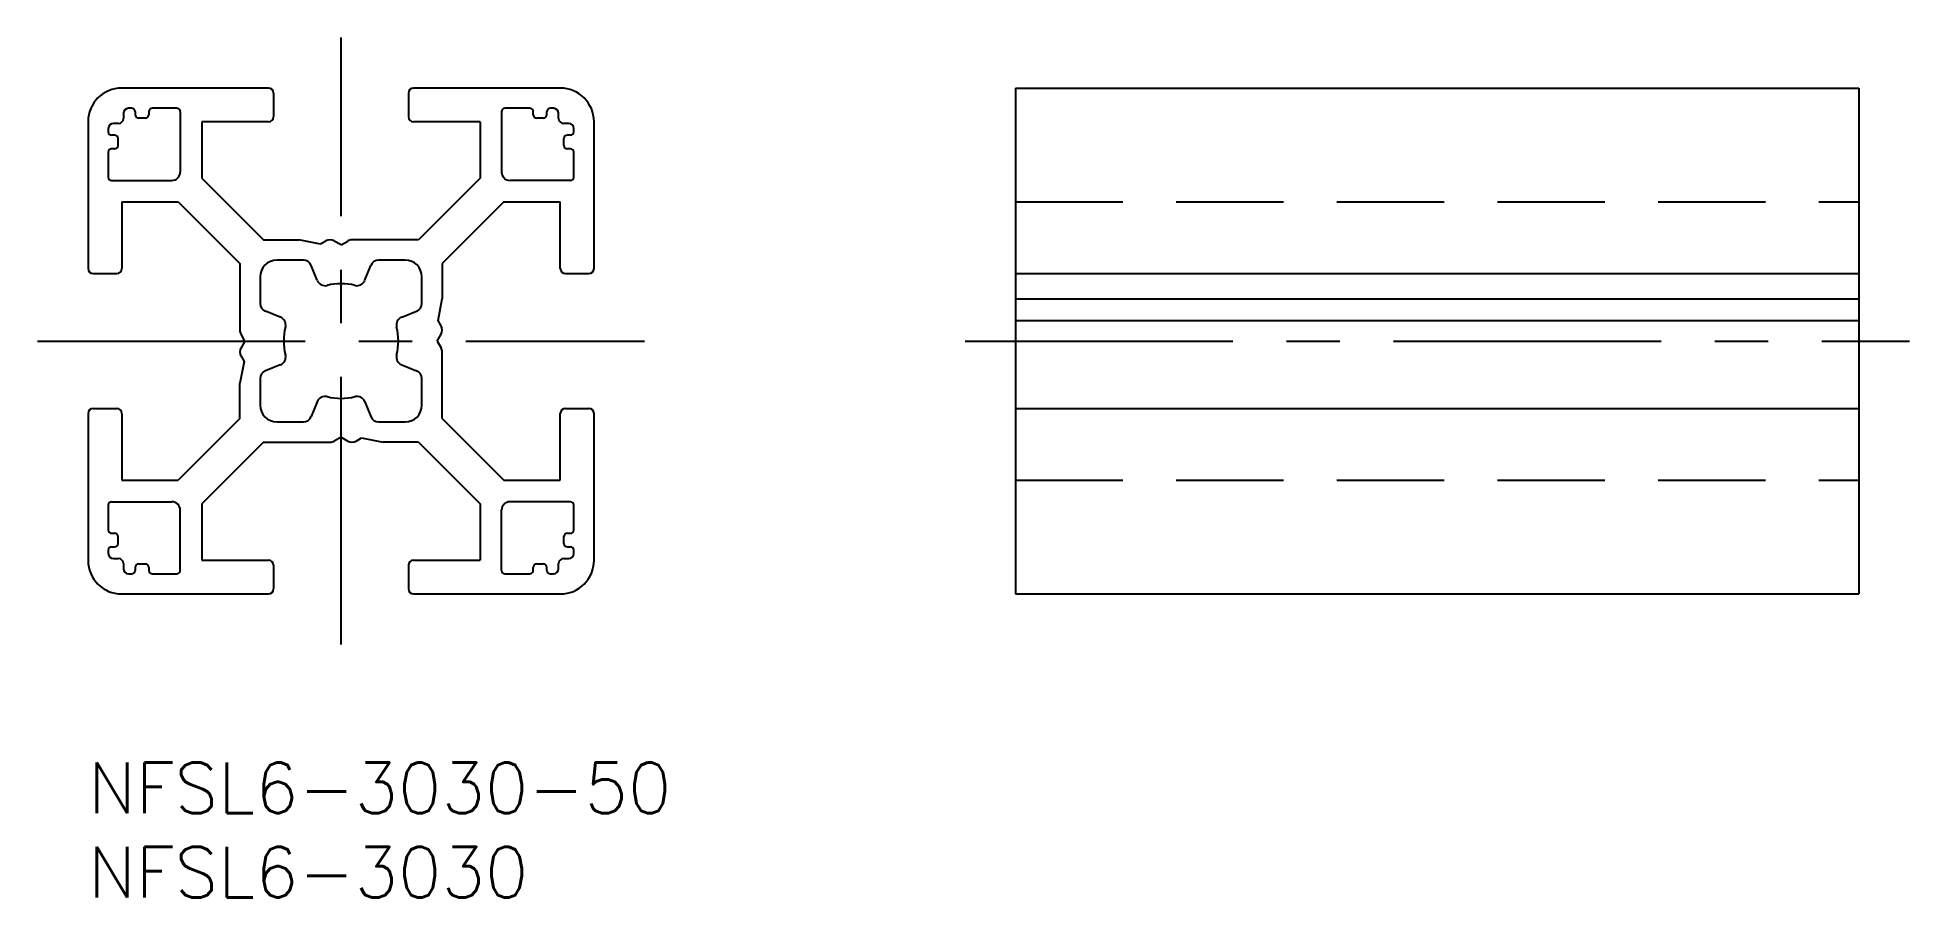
# Model space of a CAD drawing. Extents: x -3 to 108, y -8 to 43.
import ezdxf

# ---------------------------------------------------------------- set-up
doc = ezdxf.new("R2010")
doc.units = 0
doc.header["$LTSCALE"] = 0.5
doc.linetypes.add('CENTER', pattern=[50.8, 31.75, -6.35, 6.35, -6.35])
doc.linetypes.add('DASHED', pattern=[19.05, 12.7, -6.35])
for name, color, linetype in [('MSM_CENTER', 1, 'CENTER'), ('MSM_CONTINUOUS', 7, 'CONTINUOUS'), ('MSM_DASHED', 4, 'DASHED'), ('MSM_PART_NUMBER', 7, 'CONTINUOUS')]:
    doc.layers.add(name, color=color, linetype=linetype)
doc.styles.get("Standard").update_dxf_attribs({"font": 'txt.shx', "height": 1, "bigfont": 'bigfont.shx'})

# ---------------------------------------------------------------- blocks, each defined once
blk = doc.blocks.new('*U2')
at = {"layer": 'MSM_PART_NUMBER'}
blk.add_text('NFSL6-3030-50', height=3, dxfattribs=at).set_placement((0, -3))
blk = doc.blocks.new('*U3')
at = {"layer": 'MSM_PART_NUMBER'}
blk.add_text('NFSL6-3030', height=3, dxfattribs=at).set_placement((0, -8))

msp = doc.modelspace()

# ---------------------------------------------------------------- linework, layer by layer
at = {"layer": 'MSM_CENTER'}
for p, q in [((15, 7), (15, 43)), ((-3, 25), (33, 25)), ((52, 25), (108, 25))]:
    msp.add_line(p, q, dxfattribs=at)
at = {"layer": 'MSM_CONTINUOUS'}
for p, q in [((10.7, 40), (2, 40)), ((28, 40), (19.3, 40)), ((55, 40), (105, 40)), ((55, 40), (55, 10)), ((105, 40), (105, 10)), ((11, 39.7), (11, 38.3)), ((19, 39.7), (19, 38.3)), ((0, 38), (0, 29.3)), ((1.8, 37.9), (1.5, 37.9)), ((2.1, 38.5), (2.1, 38.2)), ((2.6, 38.8), (2.4, 38.8)), ((2.8, 38.6), (2.8, 38.42)), ((3.4, 38.22), (3, 38.22)), ((3.6, 38.6), (3.6, 38.42)), ((5.27, 38.8), (3.8, 38.8)), ((5.47, 38.6), (5.47, 35.02)), ((10.7, 38), (6.75, 38)), ((6.75, 38), (6.75, 34.66)), ((23.25, 38), (19.3, 38)), ((23.25, 38), (23.25, 34.66)), ((24.52, 38.6), (24.52, 35.02)), ((26.2, 38.8), (24.72, 38.8)), ((26.4, 38.42), (26.4, 38.6)), ((27, 38.22), (26.6, 38.22)), ((27.2, 38.42), (27.2, 38.6)), ((27.6, 38.8), (27.4, 38.8)), ((27.9, 38.2), (27.9, 38.5)), ((28.5, 37.9), (28.2, 37.9)), ((30, 29.3), (30, 38)), ((1.2, 37.6), (1.2, 37.4)), ((1.58, 37.2), (1.4, 37.2)), ((1.77, 37), (1.77, 36.6)), ((28.22, 36.6), (28.22, 37)), ((28.6, 37.2), (28.42, 37.2)), ((28.8, 37.4), (28.8, 37.6)), ((1.2, 36.2), (1.2, 34.72)), ((1.58, 36.4), (1.4, 36.4)), ((28.6, 36.4), (28.42, 36.4)), ((28.8, 34.72), (28.8, 36.2)), ((1.4, 34.52), (4.97, 34.52)), ((6.75, 34.66), (10.41, 31)), ((23.25, 34.66), (19.59, 31)), ((28.6, 34.52), (25.02, 34.52)), ((2, 33.25), (2, 29.3)), ((2, 33.25), (5.34, 33.25)), ((5.34, 33.25), (9, 29.59)), ((24.66, 33.25), (21, 29.59)), ((24.66, 33.25), (28, 33.25)), ((28, 29.3), (28, 33.25)), ((10.41, 31), (12.5, 31)), ((13.78, 30.75), (12.5, 31)), ((14.1, 30.93), (13.78, 30.75)), ((15, 30.7), (14.6, 30.93)), ((15, 30.7), (15.4, 30.93)), ((19.59, 31), (15.65, 31)), ((0.3, 29), (1.7, 29)), ((9, 29.59), (9, 25.65)), ((12.77, 29.8), (11.2, 29.8)), ((13.58, 28.6), (13.23, 29.48)), ((16.42, 28.6), (16.77, 29.48)), ((18.8, 29.8), (17.23, 29.8)), ((21, 29.59), (21, 27.5)), ((28.3, 29), (29.7, 29)), ((55, 29), (105, 29)), ((10.2, 28.8), (10.2, 27.23)), ((19.8, 27.23), (19.8, 28.8)), ((11.4, 26.42), (10.52, 26.77)), ((18.6, 26.42), (19.48, 26.77)), ((20.75, 26.22), (21, 27.5)), ((55, 27.5), (105, 27.5)), ((20.93, 25.9), (20.75, 26.22)), ((55, 26.22), (105, 26.22)), ((9.3, 25), (9.07, 25.4)), ((9.3, 25), (9.07, 24.6)), ((20.7, 25), (20.93, 25.4)), ((20.7, 25), (20.93, 24.6)), ((9.25, 23.78), (9, 22.5)), ((9.07, 24.1), (9.25, 23.78)), ((11.4, 23.58), (10.52, 23.23)), ((18.6, 23.58), (19.48, 23.23)), ((21, 20.41), (21, 24.35)), ((9, 20.41), (9, 22.5)), ((10.2, 22.77), (10.2, 21.2)), ((19.8, 21.2), (19.8, 22.77)), ((13.58, 21.4), (13.23, 20.52)), ((16.42, 21.4), (16.77, 20.52)), ((0, 20.7), (0, 12)), ((0.3, 21), (1.7, 21)), ((2, 20.7), (2, 16.75)), ((9, 20.41), (5.34, 16.75)), ((11.2, 20.2), (12.77, 20.2)), ((17.23, 20.2), (18.8, 20.2)), ((21, 20.41), (24.66, 16.75)), ((28, 16.75), (28, 20.7)), ((28.3, 21), (29.7, 21)), ((30, 12), (30, 20.7)), ((55, 21), (105, 21)), ((10.41, 19), (6.75, 15.34)), ((10.41, 19), (14.35, 19)), ((15, 19.3), (14.6, 19.07)), ((15, 19.3), (15.4, 19.07)), ((15.9, 19.07), (16.22, 19.25)), ((16.22, 19.25), (17.5, 19)), ((19.59, 19), (17.5, 19)), ((19.59, 19), (23.25, 15.34)), ((2, 16.75), (5.34, 16.75)), ((24.66, 16.75), (28, 16.75)), ((1.2, 15.27), (1.2, 13.8)), ((1.4, 15.47), (4.97, 15.47)), ((5.47, 11.4), (5.47, 14.97)), ((6.75, 15.34), (6.75, 12)), ((23.25, 15.34), (23.25, 12)), ((24.52, 11.4), (24.52, 14.97)), ((28.6, 15.47), (25.02, 15.47)), ((28.8, 13.8), (28.8, 15.27)), ((1.4, 13.6), (1.58, 13.6)), ((1.77, 13.4), (1.77, 13)), ((28.22, 13), (28.22, 13.4)), ((28.42, 13.6), (28.6, 13.6)), ((1.2, 12.6), (1.2, 12.4)), ((1.4, 12.8), (1.58, 12.8)), ((28.42, 12.8), (28.6, 12.8)), ((28.8, 12.4), (28.8, 12.6)), ((1.5, 12.1), (1.8, 12.1)), ((2.1, 11.8), (2.1, 11.5)), ((2.4, 11.2), (2.6, 11.2)), ((2.8, 11.58), (2.8, 11.4)), ((3, 11.78), (3.4, 11.78)), ((3.6, 11.58), (3.6, 11.4)), ((3.8, 11.2), (5.27, 11.2)), ((6.75, 12), (10.7, 12)), ((11, 11.7), (11, 10.3)), ((19, 11.7), (19, 10.3)), ((19.3, 12), (23.25, 12)), ((24.72, 11.2), (26.2, 11.2)), ((26.4, 11.4), (26.4, 11.58)), ((26.6, 11.78), (27, 11.78)), ((27.2, 11.4), (27.2, 11.58)), ((27.4, 11.2), (27.6, 11.2)), ((27.9, 11.5), (27.9, 11.8)), ((28.2, 12.1), (28.5, 12.1)), ((2, 10), (10.7, 10)), ((19.3, 10), (28, 10)), ((55, 10), (105, 10))]:
    msp.add_line(p, q, dxfattribs=at)
for centre, radius, start, end in [((2, 38), 2, 90, 180), ((10.7, 39.7), 0.3, 0, 90), ((19.3, 39.7), 0.3, 90, 180), ((28, 38), 2, 0, 90), ((1.5, 37.6), 0.3, 90, 180), ((1.8, 38.2), 0.3, 270, 0), ((2.4, 38.5), 0.3, 90, 180), ((2.6, 38.6), 0.2, 0, 90), ((3, 38.42), 0.2, 180, 270), ((3.4, 38.42), 0.2, 270, 0), ((3.8, 38.6), 0.2, 90, 180), ((5.27, 38.6), 0.2, 0, 90), ((10.7, 38.3), 0.3, 270, 0), ((19.3, 38.3), 0.3, 180, 270), ((24.72, 38.6), 0.2, 90, 180), ((26.2, 38.6), 0.2, 0, 90), ((26.6, 38.42), 0.2, 180, 270), ((27, 38.42), 0.2, 270, 0), ((27.4, 38.6), 0.2, 90, 180), ((27.6, 38.5), 0.3, 0, 90), ((28.2, 38.2), 0.3, 180, 270), ((28.5, 37.6), 0.3, 0, 90), ((1.4, 37.4), 0.2, 180, 270), ((1.58, 37), 0.2, 0, 90), ((28.42, 37), 0.2, 90, 180), ((28.6, 37.4), 0.2, 270, 0), ((1.4, 36.2), 0.2, 90, 180), ((1.58, 36.6), 0.2, 270, 0), ((28.42, 36.6), 0.2, 180, 270), ((28.6, 36.2), 0.2, 0, 90), ((1.4, 34.72), 0.2, 180, 270), ((4.97, 35.02), 0.5, 270, 0), ((25.02, 35.02), 0.5, 180, 270), ((28.6, 34.72), 0.2, 270, 0), ((14.35, 30.5), 0.5, 60, 120), ((15.65, 30.5), 0.5, 90, 120.0389), ((0.3, 29.3), 0.3, 180, 270), ((1.7, 29.3), 0.3, 270, 0), ((11.2, 28.8), 1, 90, 180), ((12.77, 29.3), 0.5, 21.5, 90), ((17.23, 29.3), 0.5, 90, 158.5), ((18.8, 28.8), 1, 0, 90), ((28.3, 29.3), 0.3, 180, 270), ((29.7, 29.3), 0.3, 270, 0), ((14.05, 28.78), 0.5, 201.5, 284.1341), ((15, 25), 3.4, 75.8659, 104.1341), ((15.95, 28.78), 0.5, 255.8659, 338.5), ((10.7, 27.23), 0.5, 180, 248.5), ((19.3, 27.23), 0.5, 291.5, 0), ((9.5, 25.65), 0.5, 180, 210.0389), ((11.22, 25.95), 0.5, 345.8659, 68.5), ((15, 25), 3.4, 165.8659, 194.1341), ((18.78, 25.95), 0.5, 111.5, 194.1341), ((15, 25), 3.4, 345.8659, 14.1341), ((20.5, 25.65), 0.5, 330, 30), ((9.5, 24.35), 0.5, 150, 210), ((20.5, 24.35), 0.5, 0, 30.0389), ((11.22, 24.05), 0.5, 291.5, 14.1341), ((18.78, 24.05), 0.5, 165.8659, 248.5), ((10.7, 22.77), 0.5, 111.5, 180), ((19.3, 22.77), 0.5, 0, 68.5), ((11.2, 21.2), 1, 180, 270), ((14.05, 21.22), 0.5, 75.8659, 158.5), ((15, 25), 3.4, 255.8659, 284.1341), ((15.95, 21.22), 0.5, 21.5, 104.1341), ((18.8, 21.2), 1, 270, 0), ((0.3, 20.7), 0.3, 90, 180), ((1.7, 20.7), 0.3, 0, 90), ((12.77, 20.7), 0.5, 270, 338.5), ((17.23, 20.7), 0.5, 201.5, 270), ((28.3, 20.7), 0.3, 90, 180), ((29.7, 20.7), 0.3, 0, 90), ((14.35, 19.5), 0.5, 270, 300.0389), ((15.65, 19.5), 0.5, 240, 300), ((1.4, 15.27), 0.2, 90, 180), ((4.97, 14.97), 0.5, 0, 90), ((25.02, 14.97), 0.5, 90, 180), ((28.6, 15.27), 0.2, 0, 90), ((1.4, 13.8), 0.2, 180, 270), ((1.58, 13.4), 0.2, 0, 90), ((28.42, 13.4), 0.2, 90, 180), ((28.6, 13.8), 0.2, 270, 0), ((1.4, 12.6), 0.2, 90, 180), ((1.5, 12.4), 0.3, 180, 270), ((1.58, 13), 0.2, 270, 0), ((28.42, 13), 0.2, 180, 270), ((28.5, 12.4), 0.3, 270, 0), ((28.6, 12.6), 0.2, 0, 90), ((2, 12), 2, 180, 270), ((1.8, 11.8), 0.3, 0, 90), ((2.4, 11.5), 0.3, 180, 270), ((2.6, 11.4), 0.2, 270, 0), ((3, 11.58), 0.2, 90, 180), ((3.4, 11.58), 0.2, 0, 90), ((3.8, 11.4), 0.2, 180, 270), ((5.27, 11.4), 0.2, 270, 0), ((10.7, 11.7), 0.3, 0, 90), ((19.3, 11.7), 0.3, 90, 180), ((24.72, 11.4), 0.2, 180, 270), ((26.2, 11.4), 0.2, 270, 0), ((26.6, 11.58), 0.2, 90, 180), ((27, 11.58), 0.2, 0, 90), ((27.4, 11.4), 0.2, 180, 270), ((27.6, 11.5), 0.3, 270, 0), ((28.2, 11.8), 0.3, 90, 180), ((28, 12), 2, 270, 0), ((10.7, 10.3), 0.3, 270, 0), ((19.3, 10.3), 0.3, 180, 270)]:
    msp.add_arc(centre, radius, start, end, dxfattribs=at)
at = {"layer": 'MSM_DASHED'}
for p, q in [((55, 33.25), (105, 33.25)), ((55, 16.75), (105, 16.75))]:
    msp.add_line(p, q, dxfattribs=at)

# ---------------------------------------------------------------- block references
at = {"layer": 'MSM_CONTINUOUS'}
for name in ['*U2', '*U3']:
    msp.add_blockref(name, (0, 0), dxfattribs=at)

doc.saveas('drawing.dxf')
